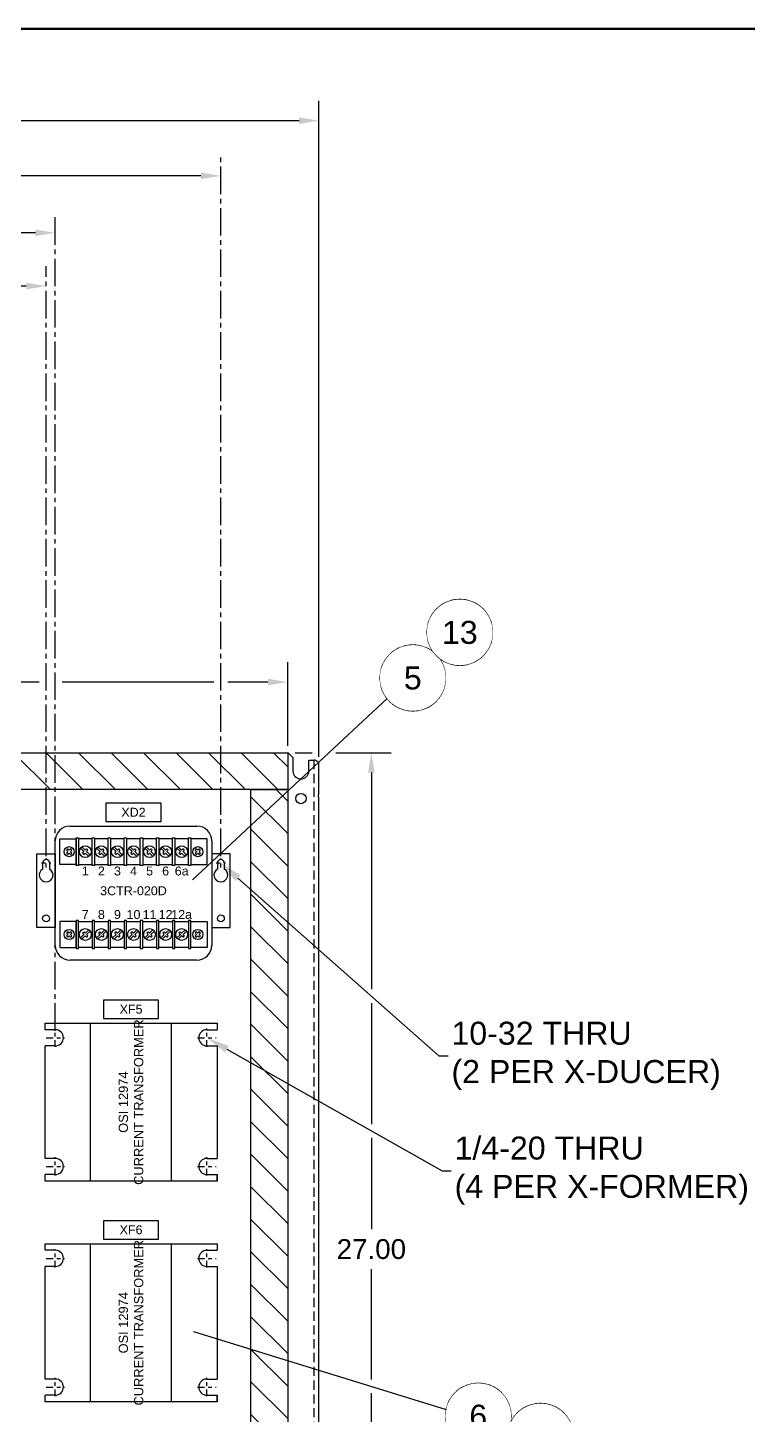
# Model space of a CAD drawing. Header units: inches. Extents: x -228 to 241, y -155 to 115.
# Drawn here: x -94.62 to -75.03, y 77.03 to 114.76 of the extents above; entities that cross this region are included whole.
import ezdxf
from ezdxf import colors
from ezdxf.entities.mleader import LeaderData, LeaderLine
from ezdxf.enums import TextEntityAlignment as Align
from ezdxf.math import Vec2, Vec3

# ---------------------------------------------------------------- set-up
doc = ezdxf.new("R2010")
doc.units = ezdxf.units.IN
doc.header["$MEASUREMENT"] = 0
doc.set_wipeout_variables(frame=1)
doc.linetypes.add('CENTER2', pattern=[1.125, 0.75, -0.125, 0.125, -0.125])
doc.linetypes.add('HIDDEN', pattern=[0.375, 0.25, -0.125])
for name, color, linetype in [('BORDER', 3, 'Continuous'), ('CENTER', 2, 'CENTER2'), ('CURRENT TRANSFORMER', 201, 'Continuous'), ('DIM', 1, 'Continuous'), ('ELECTRICAL DEVICES', 30, 'Continuous'), ('PANEL', 150, 'Continuous'), ('TXT', 4, 'Continuous'), ('WIREWAY', 253, 'Continuous')]:
    doc.layers.add(name, color=color, linetype=linetype)
doc.styles.add('ARIAL', font='arial.ttf')
doc.styles.add('Notes', font='arial.ttf', dxfattribs={"height": 0.125})
doc.styles.get("Standard").update_dxf_attribs({"font": 'arial.ttf'})
doc.dimstyles.get("Standard").update_dxf_attribs({"dimscale": 2, "dimtxt": 0.18, "dimasz": 0.18, "dimexe": 0.18, "dimexo": 0.0625, "dimgap": 0.09, "dimtad": 0, "dimtih": 1, "dimtoh": 1, "dimzin": 0, "dimdsep": 46, "dimtxsty": 'Standard', "dimcen": 0.09, "dimadec": 0, "dimazin": 0, "dimtfac": 1, "dimtofl": 0, "dimtmove": 0, "dimatfit": 3, "dimfxl": 1, "dimtolj": 1, "dimtzin": 0, "dimarcsym": 0})

# ---------------------------------------------------------------- blocks, each defined once
blk = doc.blocks.new('*D14')
at = {"layer": 'Defpoints', "color": 0, "transparency": 16777216}
for p in [(-87.54, 95.045), (-90.705, 68.045), (-85.28, 68.045)]:
    blk.add_point(p, dxfattribs=at)
at = {"layer": 'DIM', "color": 0, "lineweight": -2, "transparency": 16777216}
for p, q in [((-87.353, 95.045), (-86.892, 95.045)), ((-86.245, 95.045), (-84.74, 95.045)), ((-85.28, 94.505), (-85.28, 88.614)), ((-85.28, 88.239), (-85.28, 84.95)), ((-85.28, 84.575), (-85.28, 82.091)), ((-85.28, 78.001), (-85.28, 80.999)), ((-85.28, 74.045), (-85.28, 77.626)), ((-85.28, 70.477), (-85.28, 73.67)), ((-85.28, 69.09), (-85.28, 70.102)), ((-85.28, 68.585), (-85.28, 68.715))]:
    blk.add_line(p, q, dxfattribs=at)
at = {"layer": 'DIM', "color": 0, "transparency": 16777216}
for points in [[(-85.37, 94.505), (-85.19, 94.505), (-85.28, 95.045)], [(-85.37, 68.585), (-85.19, 68.585), (-85.28, 68.045)]]:
    blk.add_solid(points, dxfattribs=at)
at = {"layer": 'DIM', "color": 0, "transparency": 16777216, "insert": (-85.28, 81.545), "char_height": 0.54, "attachment_point": 5}
blk.add_mtext('\\A1;27.00', dxfattribs=at)
blk = doc.blocks.new('*D20')
at = {"layer": 'Defpoints', "color": 0, "transparency": 16777216}
for p in [(-94.125, 107.739), (-108.874, 94.751), (-94.125, 92.049)]:
    blk.add_point(p, dxfattribs=at)
at = {"layer": 'DIM', "color": 0, "lineweight": -2, "transparency": 16777216}
for p, q in [((-108.874, 94.938), (-108.874, 108.279)), ((-108.334, 107.739), (-102.657, 107.739)), ((-94.665, 107.739), (-100.342, 107.739))]:
    blk.add_line(p, q, dxfattribs=at)
at = {"layer": 'DIM', "color": 0, "linetype": 'CENTER2', "lineweight": -2, "transparency": 16777216}
blk.add_line((-94.125, 92.236), (-94.125, 108.279), dxfattribs=at)
at = {"layer": 'DIM', "color": 0, "transparency": 16777216}
for points in [[(-108.334, 107.829), (-108.334, 107.649), (-108.874, 107.739)], [(-94.665, 107.829), (-94.665, 107.649), (-94.125, 107.739)]]:
    blk.add_solid(points, dxfattribs=at)
at = {"layer": 'DIM', "color": 0, "transparency": 16777216, "insert": (-101.499, 107.739), "char_height": 0.54, "attachment_point": 5}
blk.add_mtext('\\A1;14.75', dxfattribs=at)
blk = doc.blocks.new('*D21')
at = {"layer": 'Defpoints', "color": 0, "transparency": 16777216}
for p in [(-89.375, 110.736), (-108.874, 94.751), (-89.375, 92.049)]:
    blk.add_point(p, dxfattribs=at)
at = {"layer": 'DIM', "color": 0, "lineweight": -2, "transparency": 16777216}
for p, q in [((-108.874, 94.938), (-108.874, 111.276)), ((-108.334, 110.736), (-100.279, 110.736)), ((-89.915, 110.736), (-97.97, 110.736))]:
    blk.add_line(p, q, dxfattribs=at)
at = {"layer": 'DIM', "color": 0, "linetype": 'CENTER2', "lineweight": -2, "transparency": 16777216}
blk.add_line((-89.375, 92.236), (-89.375, 111.276), dxfattribs=at)
at = {"layer": 'DIM', "color": 0, "transparency": 16777216}
for points in [[(-108.334, 110.826), (-108.334, 110.646), (-108.874, 110.736)], [(-89.915, 110.826), (-89.915, 110.646), (-89.375, 110.736)]]:
    blk.add_solid(points, dxfattribs=at)
at = {"layer": 'DIM', "color": 0, "transparency": 16777216, "insert": (-99.124, 110.736), "char_height": 0.54, "attachment_point": 5}
blk.add_mtext('\\A1;19.50', dxfattribs=at)
blk = doc.blocks.new('*D22')
at = {"layer": 'Defpoints', "color": 0, "transparency": 16777216}
for p in [(-86.704, 112.236), (-108.874, 94.751), (-86.704, 94.751)]:
    blk.add_point(p, dxfattribs=at)
at = {"layer": 'DIM', "color": 0, "lineweight": -2, "transparency": 16777216}
for p, q in [((-108.874, 97.945), (-108.874, 112.776)), ((-86.704, 94.938), (-86.704, 112.776)), ((-108.334, 112.236), (-98.975, 112.236)), ((-87.244, 112.236), (-96.603, 112.236)), ((-108.874, 95.479), (-108.874, 97.57))]:
    blk.add_line(p, q, dxfattribs=at)
at = {"layer": 'DIM', "color": 0, "transparency": 16777216}
for points in [[(-108.334, 112.326), (-108.334, 112.146), (-108.874, 112.236)], [(-87.244, 112.326), (-87.244, 112.146), (-86.704, 112.236)]]:
    blk.add_solid(points, dxfattribs=at)
at = {"layer": 'DIM', "color": 0, "transparency": 16777216, "insert": (-97.789, 112.236), "char_height": 0.54, "attachment_point": 5}
blk.add_mtext('\\A1;22.17', dxfattribs=at)
blk = doc.blocks.new('*D23')
at = {"layer": 'Defpoints', "color": 0, "transparency": 16777216}
for p in [(-87.554, 96.969), (-108.054, 95.045), (-87.554, 95.045)]:
    blk.add_point(p, dxfattribs=at)
at = {"layer": 'DIM', "color": 0, "lineweight": -2, "transparency": 16777216}
for p, q in [((-108.054, 95.233), (-108.054, 97.509)), ((-87.554, 95.233), (-87.554, 97.509)), ((-107.514, 96.969), (-106.314, 96.969)), ((-105.687, 96.969), (-101.942, 96.969)), ((-101.567, 96.969), (-101.564, 96.969)), ((-101.189, 96.969), (-100.174, 96.969)), ((-94.312, 96.969), (-97.594, 96.969)), ((-89.562, 96.969), (-93.687, 96.969)), ((-88.094, 96.969), (-89.187, 96.969))]:
    blk.add_line(p, q, dxfattribs=at)
at = {"layer": 'DIM', "color": 0, "transparency": 16777216}
for points in [[(-107.514, 97.059), (-107.514, 96.879), (-108.054, 96.969)], [(-88.094, 97.059), (-88.094, 96.879), (-87.554, 96.969)]]:
    blk.add_solid(points, dxfattribs=at)
at = {"layer": 'DIM', "color": 0, "transparency": 16777216, "insert": (-98.989, 96.969), "char_height": 0.54, "attachment_point": 5}
blk.add_mtext('\\A1;20.50', dxfattribs=at)
blk = doc.blocks.new('B-BORDER')
at = {"layer": 'BORDER', "const_width": 0.01}
blk.add_lwpolyline([(34, 0), (34, 10), (18, 10), (18, 0), (34, 0)], dxfattribs=at)
at = {"layer": 'TXT'}
for tag, height, p in [('DRAWN_BY', 0.075, (29.2713, 0.5576)), ('SHEET', 0.075, (30.4722, 0.5576)), ('DWG_TITLE', 0.075, (32.384, 0.4864)), ('CHECKED_BY', 0.075, (29.2713, 0.4098)), ('DATE', 0.075, (30.4722, 0.4098)), ('REV', 0.125, (33.7822, 0.1077))]:
    blk.add_attdef(tag, text='', height=height, dxfattribs=at).set_placement(p, align=Align.MIDDLE_CENTER)
blk.add_attdef('FILENAME', (28.5264, 0.0864), '', height=0.075, dxfattribs=at)
blk = doc.blocks.new('12974')
for p, q in [((0.18, 2.06), (0.18, 2.34)), ((0.62, 2.06), (0.62, 2.34)), ((3.68, 2.06), (3.68, 2.34)), ((4.12, 2.06), (4.12, 2.34)), ((0, 1.1), (4.3, 1.1)), ((0, -1.1), (4.3, -1.1)), ((0.18, -2.06), (0.18, -2.34)), ((0.62, -2.06), (0.62, -2.34)), ((3.68, -2.06), (3.68, -2.34)), ((4.12, -2.06), (4.12, -2.34))]:
    blk.add_line(p, q)
for points in [[(0, 2.34), (0.18, 2.34)], [(0.18, -2.34), (0, -2.34), (0, 2.34)], [(0.62, 2.34), (3.68, 2.34)], [(4.12, 2.34), (4.3, 2.34), (4.3, -2.34), (4.12, -2.34)], [(0, -2.34), (0.18, -2.34)], [(3.68, -2.34), (0.62, -2.34)]]:
    blk.add_lwpolyline(points)
for centre, start, end in [((0.4, 2.06), 180, 0), ((3.9, 2.06), 180, 0), ((0.4, -2.06), 0, 180), ((3.9, -2.06), 0, 180)]:
    blk.add_arc(centre, 0.22, start, end)
at = {"insert": (2.15, 0), "char_height": 0.25, "attachment_point": 5, "style": 'ARIAL'}
blk.add_mtext_dynamic_manual_height_columns('OSI 12974\\PCURRENT TRANSFORMER', width=4.3, gutter_width=0.625, heights=[0], dxfattribs=at)
blk = doc.blocks.new('*D33')
at = {"layer": 'Defpoints', "color": 0, "transparency": 16777216}
for p in [(-93.874, 109.187), (-108.874, 94.751), (-93.874, 87.295)]:
    blk.add_point(p, dxfattribs=at)
at = {"layer": 'DIM', "color": 0, "lineweight": -2, "transparency": 16777216}
for p, q in [((-108.874, 94.938), (-108.874, 109.727)), ((-108.334, 109.187), (-102.529, 109.187)), ((-94.414, 109.187), (-100.219, 109.187))]:
    blk.add_line(p, q, dxfattribs=at)
at = {"layer": 'DIM', "color": 0, "linetype": 'CENTER2', "lineweight": -2, "transparency": 16777216}
blk.add_line((-93.874, 87.483), (-93.874, 109.727), dxfattribs=at)
at = {"layer": 'DIM', "color": 0, "transparency": 16777216}
for points in [[(-108.334, 109.277), (-108.334, 109.097), (-108.874, 109.187)], [(-94.414, 109.277), (-94.414, 109.097), (-93.874, 109.187)]]:
    blk.add_solid(points, dxfattribs=at)
at = {"layer": 'DIM', "color": 0, "transparency": 16777216, "insert": (-101.374, 109.187), "char_height": 0.54, "attachment_point": 5}
blk.add_mtext('\\A1;15.00', dxfattribs=at)
blk = doc.blocks.new('3CTR-020D')
for p, q in [((0.971, 0.766), (1.064, 0.673)), ((1.408, 0.766), (1.501, 0.673)), ((1.845, 0.766), (1.938, 0.673)), ((2.282, 0.766), (2.375, 0.673)), ((2.718, 0.766), (2.812, 0.673)), ((3.155, 0.766), (3.249, 0.673)), ((3.592, 0.766), (3.685, 0.673)), ((0.563, 0.685), (0.577, 0.7)), ((0.563, 0.663), (0.59, 0.636)), ((0.563, 0.608), (0.591, 0.635)), ((0.578, 0.571), (0.563, 0.586)), ((0.599, 0.7), (0.627, 0.672)), ((0.6, 0.571), (0.627, 0.598)), ((0.655, 0.7), (0.628, 0.673)), ((0.655, 0.571), (0.628, 0.599)), ((0.692, 0.663), (0.664, 0.636)), ((0.692, 0.608), (0.664, 0.635)), ((0.677, 0.7), (0.692, 0.685)), ((0.692, 0.586), (0.677, 0.571)), ((0.934, 0.73), (1.028, 0.636)), ((0.999, 0.586), (1.014, 0.571)), ((1, 0.608), (1.028, 0.636)), ((1.036, 0.571), (1.064, 0.599)), ((1.092, 0.7), (1.064, 0.673)), ((1.064, 0.599), (1.158, 0.505)), ((1.128, 0.663), (1.101, 0.636)), ((1.101, 0.636), (1.195, 0.542)), ((1.114, 0.7), (1.128, 0.685)), ((1.371, 0.73), (1.465, 0.636)), ((1.436, 0.608), (1.465, 0.636)), ((1.436, 0.586), (1.451, 0.571)), ((1.473, 0.571), (1.501, 0.599)), ((1.529, 0.7), (1.501, 0.673)), ((1.501, 0.599), (1.595, 0.505)), ((1.565, 0.663), (1.538, 0.636)), ((1.538, 0.636), (1.631, 0.542)), ((1.551, 0.7), (1.565, 0.685)), ((1.808, 0.73), (1.901, 0.636)), ((1.873, 0.608), (1.901, 0.636)), ((1.873, 0.586), (1.888, 0.571)), ((1.91, 0.571), (1.938, 0.599)), ((1.966, 0.7), (1.938, 0.673)), ((1.938, 0.599), (2.032, 0.505)), ((2.002, 0.663), (1.975, 0.636)), ((1.975, 0.636), (2.068, 0.542)), ((1.988, 0.7), (2.002, 0.685)), ((2.245, 0.73), (2.338, 0.636)), ((2.31, 0.608), (2.338, 0.636)), ((2.31, 0.586), (2.324, 0.571)), ((2.346, 0.571), (2.375, 0.599)), ((2.402, 0.7), (2.375, 0.673)), ((2.375, 0.599), (2.469, 0.505)), ((2.439, 0.663), (2.411, 0.636)), ((2.411, 0.636), (2.505, 0.542)), ((2.424, 0.7), (2.439, 0.685)), ((2.682, 0.73), (2.775, 0.636)), ((2.747, 0.608), (2.775, 0.636)), ((2.747, 0.586), (2.761, 0.571)), ((2.783, 0.571), (2.812, 0.599)), ((2.839, 0.7), (2.812, 0.673)), ((2.812, 0.599), (2.905, 0.505)), ((2.876, 0.663), (2.848, 0.636)), ((2.848, 0.636), (2.942, 0.542)), ((2.861, 0.7), (2.876, 0.685)), ((3.119, 0.73), (3.212, 0.636)), ((3.184, 0.608), (3.212, 0.636)), ((3.184, 0.586), (3.198, 0.571)), ((3.22, 0.571), (3.248, 0.599)), ((3.248, 0.599), (3.342, 0.505)), ((3.276, 0.7), (3.249, 0.673)), ((3.313, 0.663), (3.285, 0.636)), ((3.285, 0.636), (3.379, 0.542)), ((3.298, 0.7), (3.313, 0.685)), ((3.555, 0.73), (3.649, 0.636)), ((3.62, 0.608), (3.649, 0.636)), ((3.62, 0.586), (3.635, 0.571)), ((3.657, 0.571), (3.685, 0.599)), ((3.713, 0.7), (3.685, 0.673)), ((3.685, 0.599), (3.779, 0.505)), ((3.749, 0.663), (3.722, 0.636)), ((3.722, 0.636), (3.816, 0.542)), ((3.735, 0.7), (3.749, 0.685)), ((4.073, 0.7), (4.058, 0.685)), ((4.058, 0.663), (4.086, 0.636)), ((4.058, 0.608), (4.086, 0.635)), ((4.058, 0.586), (4.073, 0.571)), ((4.095, 0.7), (4.122, 0.673)), ((4.095, 0.571), (4.122, 0.599)), ((4.151, 0.7), (4.123, 0.672)), ((4.15, 0.571), (4.123, 0.598)), ((4.187, 0.608), (4.159, 0.635)), ((4.187, 0.663), (4.16, 0.636)), ((4.172, 0.571), (4.187, 0.586)), ((4.187, 0.685), (4.173, 0.7)), ((-0.095, 0.328), (-0.095, 0.162)), ((0.092, 0.328), (0.093, 0.163)), ((4.658, 0.328), (4.657, 0.163)), ((4.845, 0.328), (4.845, 0.162)), ((1.064, -1.581), (1.158, -1.487)), ((1.501, -1.581), (1.595, -1.487)), ((1.938, -1.581), (2.032, -1.487)), ((2.375, -1.581), (2.469, -1.487)), ((2.812, -1.581), (2.905, -1.487)), ((3.248, -1.581), (3.342, -1.487)), ((3.685, -1.581), (3.779, -1.487)), ((0.578, -1.552), (0.563, -1.567)), ((0.563, -1.589), (0.591, -1.616)), ((0.563, -1.645), (0.59, -1.617)), ((0.563, -1.667), (0.577, -1.681)), ((0.599, -1.681), (0.627, -1.654)), ((0.6, -1.552), (0.627, -1.58)), ((0.655, -1.553), (0.628, -1.58)), ((0.655, -1.681), (0.628, -1.654)), ((0.692, -1.589), (0.664, -1.617)), ((0.692, -1.645), (0.664, -1.617)), ((0.692, -1.567), (0.677, -1.553)), ((0.677, -1.681), (0.692, -1.667)), ((0.934, -1.711), (1.028, -1.617)), ((0.971, -1.748), (1.064, -1.654)), ((0.999, -1.567), (1.014, -1.553)), ((1, -1.589), (1.028, -1.617)), ((1.036, -1.553), (1.064, -1.581)), ((1.092, -1.681), (1.064, -1.654)), ((1.101, -1.617), (1.195, -1.523)), ((1.128, -1.645), (1.101, -1.617)), ((1.114, -1.681), (1.128, -1.667)), ((1.371, -1.711), (1.465, -1.617)), ((1.408, -1.748), (1.501, -1.654)), ((1.436, -1.567), (1.451, -1.553)), ((1.436, -1.589), (1.465, -1.617)), ((1.473, -1.553), (1.501, -1.581)), ((1.529, -1.681), (1.501, -1.654)), ((1.538, -1.617), (1.631, -1.523)), ((1.565, -1.645), (1.538, -1.617)), ((1.551, -1.681), (1.565, -1.667)), ((1.808, -1.711), (1.901, -1.617)), ((1.845, -1.748), (1.938, -1.654)), ((1.873, -1.567), (1.888, -1.553)), ((1.873, -1.589), (1.901, -1.617)), ((1.91, -1.553), (1.938, -1.581)), ((1.966, -1.681), (1.938, -1.654)), ((1.975, -1.617), (2.068, -1.523)), ((2.002, -1.645), (1.975, -1.617)), ((1.988, -1.681), (2.002, -1.667)), ((2.245, -1.711), (2.338, -1.617)), ((2.282, -1.748), (2.375, -1.654)), ((2.31, -1.567), (2.324, -1.553)), ((2.31, -1.589), (2.338, -1.617)), ((2.346, -1.553), (2.375, -1.581)), ((2.402, -1.681), (2.375, -1.654)), ((2.411, -1.617), (2.505, -1.523)), ((2.439, -1.645), (2.411, -1.617)), ((2.424, -1.681), (2.439, -1.667)), ((2.682, -1.711), (2.775, -1.617)), ((2.718, -1.748), (2.812, -1.654)), ((2.747, -1.567), (2.761, -1.553)), ((2.747, -1.589), (2.775, -1.617)), ((2.783, -1.553), (2.812, -1.581)), ((2.839, -1.681), (2.812, -1.654)), ((2.848, -1.617), (2.942, -1.523)), ((2.876, -1.645), (2.848, -1.617)), ((2.861, -1.681), (2.876, -1.667)), ((3.119, -1.711), (3.212, -1.617)), ((3.155, -1.748), (3.249, -1.654)), ((3.184, -1.567), (3.198, -1.553)), ((3.184, -1.589), (3.212, -1.617)), ((3.22, -1.553), (3.248, -1.581)), ((3.276, -1.681), (3.249, -1.654)), ((3.285, -1.617), (3.379, -1.523)), ((3.313, -1.645), (3.285, -1.617)), ((3.298, -1.681), (3.313, -1.667)), ((3.555, -1.711), (3.649, -1.617)), ((3.592, -1.748), (3.685, -1.654)), ((3.62, -1.567), (3.635, -1.553)), ((3.62, -1.589), (3.649, -1.617)), ((3.657, -1.553), (3.685, -1.581)), ((3.713, -1.681), (3.685, -1.654)), ((3.722, -1.617), (3.816, -1.523)), ((3.749, -1.645), (3.722, -1.617)), ((3.735, -1.681), (3.749, -1.667)), ((4.058, -1.567), (4.073, -1.553)), ((4.058, -1.589), (4.086, -1.617)), ((4.058, -1.645), (4.086, -1.617)), ((4.073, -1.681), (4.058, -1.667)), ((4.095, -1.553), (4.122, -1.58)), ((4.095, -1.681), (4.122, -1.654)), ((4.15, -1.552), (4.123, -1.58)), ((4.151, -1.681), (4.123, -1.654)), ((4.187, -1.589), (4.159, -1.616)), ((4.187, -1.645), (4.16, -1.617)), ((4.172, -1.552), (4.187, -1.567)), ((4.187, -1.667), (4.173, -1.681))]:
    blk.add_line(p, q)
for points in [[(0.649, 1.332), (4.101, 1.332)], [(0.249, -1.913), (0.249, 0.931)], [(4.501, 0.931), (4.501, -1.913)], [(4.101, -2.313), (0.649, -2.313)]]:
    blk.add_lwpolyline(points)
for points in [[(0.374, 0.987), (0.813, 0.987), (0.813, 0.285), (0.374, 0.285)], [(0.813, 1.016), (0.879, 1.016), (0.879, 0.256), (0.813, 0.256)], [(0.879, 0.285), (1.25, 0.285), (1.25, 0.987), (0.879, 0.987)], [(1.25, 1.016), (1.316, 1.016), (1.316, 0.256), (1.25, 0.256)], [(1.316, 0.285), (1.687, 0.285), (1.687, 0.987), (1.316, 0.987)], [(1.687, 1.016), (1.752, 1.016), (1.752, 0.256), (1.687, 0.256)], [(1.752, 0.285), (2.124, 0.285), (2.124, 0.987), (1.752, 0.987)], [(2.124, 1.016), (2.189, 1.016), (2.189, 0.256), (2.124, 0.256)], [(2.189, 0.285), (2.561, 0.285), (2.561, 0.987), (2.189, 0.987)], [(2.561, 1.016), (2.626, 1.016), (2.626, 0.256), (2.561, 0.256)], [(2.626, 0.285), (2.998, 0.285), (2.998, 0.987), (2.626, 0.987)], [(2.998, 1.016), (3.063, 1.016), (3.063, 0.256), (2.998, 0.256)], [(3.063, 0.285), (3.434, 0.285), (3.434, 0.987), (3.063, 0.987)], [(3.434, 1.016), (3.5, 1.016), (3.5, 0.256), (3.434, 0.256)], [(3.5, 0.285), (3.871, 0.285), (3.871, 0.987), (3.5, 0.987)], [(3.871, 1.016), (3.937, 1.016), (3.937, 0.256), (3.871, 0.256)], [(4.376, 0.987), (3.937, 0.987), (3.937, 0.285), (4.376, 0.285)], [(-0.251, 0.579), (0.249, 0.579), (0.249, -1.43), (-0.251, -1.43)], [(5.001, 0.579), (4.501, 0.579), (4.501, -1.43), (5.001, -1.43)], [(0.374, -1.968), (0.813, -1.968), (0.813, -1.266), (0.374, -1.266)], [(0.813, -1.997), (0.879, -1.997), (0.879, -1.237), (0.813, -1.237)], [(0.879, -1.266), (1.25, -1.266), (1.25, -1.968), (0.879, -1.968)], [(1.25, -1.997), (1.316, -1.997), (1.316, -1.237), (1.25, -1.237)], [(1.316, -1.266), (1.687, -1.266), (1.687, -1.968), (1.316, -1.968)], [(1.687, -1.997), (1.752, -1.997), (1.752, -1.237), (1.687, -1.237)], [(1.752, -1.266), (2.124, -1.266), (2.124, -1.968), (1.752, -1.968)], [(2.124, -1.997), (2.189, -1.997), (2.189, -1.237), (2.124, -1.237)], [(2.189, -1.266), (2.561, -1.266), (2.561, -1.968), (2.189, -1.968)], [(2.561, -1.997), (2.626, -1.997), (2.626, -1.237), (2.561, -1.237)], [(2.626, -1.266), (2.998, -1.266), (2.998, -1.968), (2.626, -1.968)], [(2.998, -1.997), (3.063, -1.997), (3.063, -1.237), (2.998, -1.237)], [(3.063, -1.266), (3.434, -1.266), (3.434, -1.968), (3.063, -1.968)], [(3.434, -1.997), (3.5, -1.997), (3.5, -1.237), (3.434, -1.237)], [(3.5, -1.266), (3.871, -1.266), (3.871, -1.968), (3.5, -1.968)], [(3.871, -1.997), (3.937, -1.997), (3.937, -1.237), (3.871, -1.237)], [(4.376, -1.968), (3.937, -1.968), (3.937, -1.266), (4.376, -1.266)]]:
    blk.add_lwpolyline(points, close=True)
for centre, radius in [((0.627, 0.635), 0.137), ((1.064, 0.635), 0.161), ((1.501, 0.635), 0.161), ((1.938, 0.635), 0.161), ((2.375, 0.635), 0.161), ((2.811, 0.635), 0.161), ((3.248, 0.635), 0.161), ((3.685, 0.635), 0.161), ((4.123, 0.635), 0.137), ((-0.001, -1.179), 0.0941), ((4.751, -1.179), 0.0941), ((0.627, -1.617), 0.137), ((1.064, -1.617), 0.161), ((1.501, -1.617), 0.161), ((1.938, -1.617), 0.161), ((2.375, -1.617), 0.161), ((2.811, -1.617), 0.161), ((3.248, -1.617), 0.161), ((3.685, -1.617), 0.161), ((4.123, -1.617), 0.137)]:
    blk.add_circle(centre, radius)
for centre, radius, start, end in [((0.65, 0.931), 0.401, 90.1363, 179.9973), ((4.1, 0.931), 0.401, 0.0027, 89.8637), ((-0.001, 0.328), 0.0934, 360, 180.0381), ((0.574, 0.674), 0.0155, 134.8595, 225.1763), ((0.574, 0.597), 0.0157, 135.2954, 224.7742), ((0.588, 0.689), 0.0157, 45.2954, 134.7742), ((0.589, 0.582), 0.0155, 224.8595, 315.1763), ((0.666, 0.689), 0.0155, 44.8595, 135.1763), ((0.666, 0.582), 0.0157, 225.2954, 314.7742), ((0.68, 0.674), 0.0157, 315.2954, 44.7742), ((0.681, 0.597), 0.0155, 314.8595, 45.1763), ((1.01, 0.597), 0.0155, 134.5651, 224.8819), ((1.025, 0.583), 0.0157, 224.9672, 314.446), ((1.103, 0.689), 0.0155, 44.8595, 135.1763), ((1.117, 0.674), 0.0157, 315.2954, 44.7742), ((1.447, 0.597), 0.0155, 134.5651, 224.8819), ((1.462, 0.583), 0.0157, 224.9672, 314.446), ((1.54, 0.689), 0.0155, 44.8595, 135.1763), ((1.554, 0.674), 0.0157, 315.2954, 44.7742), ((1.884, 0.597), 0.0155, 134.5651, 224.8819), ((1.899, 0.583), 0.0157, 224.9672, 314.446), ((1.977, 0.689), 0.0155, 44.8595, 135.1763), ((1.991, 0.674), 0.0157, 315.2954, 44.7742), ((2.321, 0.597), 0.0155, 134.5651, 224.8819), ((2.335, 0.583), 0.0157, 224.9672, 314.446), ((2.413, 0.689), 0.0155, 44.8595, 135.1763), ((2.428, 0.674), 0.0157, 315.2954, 44.7742), ((2.758, 0.597), 0.0155, 134.5651, 224.8819), ((2.772, 0.583), 0.0157, 224.9672, 314.446), ((2.85, 0.689), 0.0155, 44.8595, 135.1763), ((2.865, 0.674), 0.0157, 315.2954, 44.7742), ((3.195, 0.597), 0.0155, 134.5651, 224.8819), ((3.209, 0.583), 0.0157, 224.9672, 314.446), ((3.287, 0.689), 0.0155, 44.8595, 135.1763), ((3.301, 0.674), 0.0157, 315.2954, 44.7742), ((3.631, 0.597), 0.0155, 134.5651, 224.8819), ((3.646, 0.583), 0.0157, 224.9672, 314.446), ((3.724, 0.689), 0.0155, 44.8595, 135.1763), ((3.738, 0.674), 0.0157, 315.2954, 44.7742), ((4.069, 0.597), 0.0157, 135.2954, 224.7742), ((4.07, 0.674), 0.0155, 134.8595, 225.1763), ((4.084, 0.689), 0.0155, 44.8237, 135.1405), ((4.084, 0.582), 0.0157, 225.2258, 314.7046), ((4.161, 0.582), 0.0155, 224.8237, 315.1405), ((4.162, 0.689), 0.0157, 45.2258, 134.7046), ((4.176, 0.674), 0.0155, 314.8237, 45.1405), ((4.176, 0.597), 0.0157, 315.2258, 44.7046), ((4.751, 0.328), 0.0934, 359.9619, 180), ((0, 0), 0.187, 120.3839, 60.4214), ((4.75, 0), 0.187, 119.5786, 59.6161), ((0.574, -1.656), 0.0155, 134.8237, 225.1405), ((0.574, -1.578), 0.0157, 135.2258, 224.7046), ((0.588, -1.67), 0.0157, 225.2258, 314.7046), ((0.589, -1.563), 0.0155, 44.8237, 135.1405), ((0.666, -1.564), 0.0157, 45.2258, 134.7046), ((0.666, -1.67), 0.0155, 224.8237, 315.1405), ((0.681, -1.578), 0.0155, 314.8237, 45.1405), ((0.68, -1.656), 0.0157, 315.2258, 44.7046), ((1.01, -1.578), 0.0155, 135.1181, 225.4349), ((1.025, -1.564), 0.0157, 45.554, 135.0328), ((1.103, -1.67), 0.0155, 224.8237, 315.1405), ((1.117, -1.656), 0.0157, 315.2258, 44.7046), ((1.447, -1.578), 0.0155, 135.1181, 225.4349), ((1.462, -1.564), 0.0157, 45.554, 135.0328), ((1.54, -1.67), 0.0155, 224.8237, 315.1405), ((1.554, -1.656), 0.0157, 315.2258, 44.7046), ((1.884, -1.578), 0.0155, 135.1181, 225.4349), ((1.899, -1.564), 0.0157, 45.554, 135.0328), ((1.977, -1.67), 0.0155, 224.8237, 315.1405), ((1.991, -1.656), 0.0157, 315.2258, 44.7046), ((2.321, -1.578), 0.0155, 135.1181, 225.4349), ((2.335, -1.564), 0.0157, 45.554, 135.0328), ((2.413, -1.67), 0.0155, 224.8237, 315.1405), ((2.428, -1.656), 0.0157, 315.2258, 44.7046), ((2.758, -1.578), 0.0155, 135.1181, 225.4349), ((2.772, -1.564), 0.0157, 45.554, 135.0328), ((2.85, -1.67), 0.0155, 224.8237, 315.1405), ((2.865, -1.656), 0.0157, 315.2258, 44.7046), ((3.195, -1.578), 0.0155, 135.1181, 225.4349), ((3.209, -1.564), 0.0157, 45.554, 135.0328), ((3.287, -1.67), 0.0155, 224.8237, 315.1405), ((3.301, -1.656), 0.0157, 315.2258, 44.7046), ((3.631, -1.578), 0.0155, 135.1181, 225.4349), ((3.646, -1.564), 0.0157, 45.554, 135.0328), ((3.724, -1.67), 0.0155, 224.8237, 315.1405), ((3.738, -1.656), 0.0157, 315.2258, 44.7046), ((4.069, -1.578), 0.0157, 135.2258, 224.7046), ((4.07, -1.656), 0.0155, 134.8237, 225.1405), ((4.084, -1.564), 0.0157, 45.2954, 134.7742), ((4.084, -1.67), 0.0155, 224.8595, 315.1763), ((4.161, -1.563), 0.0155, 44.8595, 135.1763), ((4.162, -1.67), 0.0157, 225.2954, 314.7742), ((4.176, -1.578), 0.0157, 315.2954, 44.7742), ((4.176, -1.656), 0.0155, 314.8595, 45.1763), ((0.65, -1.913), 0.401, 180.0027, 269.8637), ((4.1, -1.913), 0.401, 270.1363, 359.9973)]:
    blk.add_arc(centre, radius, start, end)
at = {"style": 'Notes'}
for s, height, p in [('1', 0.243, (1.065, 0.11)), ('2', 0.243, (1.501, 0.11)), ('3', 0.243, (1.938, 0.11)), ('4', 0.243, (2.375, 0.11)), ('5', 0.243, (2.812, 0.11)), ('6', 0.243, (3.249, 0.11)), ('6a', 0.2431, (3.685, 0.11)), ('3CTR-020D', 0.2431, (2.375, -0.427)), ('7', 0.243, (1.065, -1.073)), ('8', 0.243, (1.501, -1.073)), ('9', 0.243, (1.938, -1.073)), ('10', 0.2431, (2.375, -1.073)), ('11', 0.2431, (2.812, -1.073)), ('12', 0.2431, (3.249, -1.073)), ('12a', 0.2431, (3.685, -1.073))]:
    blk.add_text(s, height=height, dxfattribs=at).set_placement(p, align=Align.MIDDLE_CENTER)
blk = doc.blocks.new('ITEM BALLOON')
blk.add_lwpolyline([(-0.0056, 0.1785), (-0.0168, 0.1778), (-0.0279, 0.1764), (-0.039, 0.1743), (-0.0498, 0.1715), (-0.0605, 0.1681), (-0.0709, 0.1639), (-0.0811, 0.1592), (-0.0909, 0.1537), (-0.1004, 0.1477), (-0.1095, 0.1411), (-0.1181, 0.134), (-0.1263, 0.1263), (-0.134, 0.1181), (-0.1411, 0.1095), (-0.1477, 0.1004), (-0.1537, 0.0909), (-0.1592, 0.0811), (-0.1639, 0.0709), (-0.1681, 0.0605), (-0.1715, 0.0498), (-0.1743, 0.039), (-0.1764, 0.0279), (-0.1778, 0.0168), (-0.1785, 0.0056), (-0.1785, -0.0056), (-0.1778, -0.0168), (-0.1764, -0.0279), (-0.1743, -0.039), (-0.1715, -0.0498), (-0.1681, -0.0605), (-0.1639, -0.0709), (-0.1592, -0.0811), (-0.1537, -0.0909), (-0.1477, -0.1004), (-0.1411, -0.1095), (-0.134, -0.1181), (-0.1263, -0.1263), (-0.1181, -0.134), (-0.1095, -0.1411), (-0.1004, -0.1477), (-0.0909, -0.1537), (-0.0811, -0.1592), (-0.0709, -0.1639), (-0.0605, -0.1681), (-0.0498, -0.1715), (-0.039, -0.1743), (-0.0279, -0.1764), (-0.0168, -0.1778), (-0.0056, -0.1785), (0.0056, -0.1785), (0.0168, -0.1778), (0.0279, -0.1764), (0.039, -0.1743), (0.0498, -0.1715), (0.0605, -0.1681), (0.0709, -0.1639), (0.0811, -0.1592), (0.0909, -0.1537), (0.1004, -0.1477), (0.1095, -0.1411), (0.1181, -0.134), (0.1263, -0.1263), (0.134, -0.1181), (0.1411, -0.1095), (0.1477, -0.1004), (0.1537, -0.0909), (0.1592, -0.0811), (0.1639, -0.0709), (0.1681, -0.0605), (0.1715, -0.0498), (0.1743, -0.039), (0.1764, -0.0279), (0.1778, -0.0168), (0.1785, -0.0056), (0.1785, 0.0056), (0.1778, 0.0168), (0.1764, 0.0279), (0.1743, 0.039), (0.1715, 0.0498), (0.1681, 0.0605), (0.1639, 0.0709), (0.1592, 0.0811), (0.1537, 0.0909), (0.1477, 0.1004), (0.1411, 0.1095), (0.134, 0.1181), (0.1263, 0.1263), (0.1181, 0.134), (0.1095, 0.1411), (0.1004, 0.1477), (0.0909, 0.1537), (0.0811, 0.1592), (0.0709, 0.1639), (0.0605, 0.1681), (0.0498, 0.1715), (0.039, 0.1743), (0.0279, 0.1764), (0.0168, 0.1778), (0.0056, 0.1785)], close=True)
blk.add_wipeout([(-0.0056, 0.1785), (-0.0168, 0.1778), (-0.0279, 0.1764), (-0.039, 0.1743), (-0.0498, 0.1715), (-0.0605, 0.1681), (-0.0709, 0.1639), (-0.0811, 0.1592), (-0.0909, 0.1537), (-0.1004, 0.1477), (-0.1095, 0.1411), (-0.1181, 0.134), (-0.1263, 0.1263), (-0.134, 0.1181), (-0.1411, 0.1095), (-0.1477, 0.1004), (-0.1537, 0.0909), (-0.1592, 0.0811), (-0.1639, 0.0709), (-0.1681, 0.0605), (-0.1715, 0.0498), (-0.1743, 0.039), (-0.1764, 0.0279), (-0.1778, 0.0168), (-0.1785, 0.0056), (-0.1785, -0.0056), (-0.1778, -0.0168), (-0.1764, -0.0279), (-0.1743, -0.039), (-0.1715, -0.0498), (-0.1681, -0.0605), (-0.1639, -0.0709), (-0.1592, -0.0811), (-0.1537, -0.0909), (-0.1477, -0.1004), (-0.1411, -0.1095), (-0.134, -0.1181), (-0.1263, -0.1263), (-0.1181, -0.134), (-0.1095, -0.1411), (-0.1004, -0.1477), (-0.0909, -0.1537), (-0.0811, -0.1592), (-0.0709, -0.1639), (-0.0605, -0.1681), (-0.0498, -0.1715), (-0.039, -0.1743), (-0.0279, -0.1764), (-0.0168, -0.1778), (-0.0056, -0.1785), (0.0056, -0.1785), (0.0168, -0.1778), (0.0279, -0.1764), (0.039, -0.1743), (0.0498, -0.1715), (0.0605, -0.1681), (0.0709, -0.1639), (0.0811, -0.1592), (0.0909, -0.1537), (0.1004, -0.1477), (0.1095, -0.1411), (0.1181, -0.134), (0.1263, -0.1263), (0.134, -0.1181), (0.1411, -0.1095), (0.1477, -0.1004), (0.1537, -0.0909), (0.1592, -0.0811), (0.1639, -0.0709), (0.1681, -0.0605), (0.1715, -0.0498), (0.1743, -0.039), (0.1764, -0.0279), (0.1778, -0.0168), (0.1785, -0.0056), (0.1785, 0.0056), (0.1778, 0.0168), (0.1764, 0.0279), (0.1743, 0.039), (0.1715, 0.0498), (0.1681, 0.0605), (0.1639, 0.0709), (0.1592, 0.0811), (0.1537, 0.0909), (0.1477, 0.1004), (0.1411, 0.1095), (0.134, 0.1181), (0.1263, 0.1263), (0.1181, 0.134), (0.1095, 0.1411), (0.1004, 0.1477), (0.0909, 0.1537), (0.0811, 0.1592), (0.0709, 0.1639), (0.0605, 0.1681), (0.0498, 0.1715), (0.039, 0.1743), (0.0279, 0.1764), (0.0168, 0.1778), (0.0056, 0.1785)])
at = {"style": 'Notes'}
blk.add_attdef('X', text='', height=0.125, dxfattribs=at).set_placement((0, 0), align=Align.MIDDLE_CENTER)

msp = doc.modelspace()

# ---------------------------------------------------------------- hatches: boundary and pattern name
at = {"layer": 'WIREWAY'}
h = msp.add_hatch(dxfattribs=at)
h.set_pattern_fill('ANSI31', color=256, scale=5, style=0)
h.set_pattern_definition([(315, (-18.46327, 69.7638), (-0.4419417, -0.4419417), [])])
h.paths.add_polyline_path([(-108.054004, 95.045141), (-87.554004, 95.045141), (-87.554004, 94.045141), (-108.054004, 94.045141)])
h = msp.add_hatch(dxfattribs=at)
h.set_pattern_fill('ANSI31', color=256, scale=5, angle=-90, style=0)
h.set_pattern_definition([(315, (-63.28015, -12.74404), (0.4419417, 0.4419417), [])])
h.paths.add_polyline_path([(-88.554004, 94.045141), (-88.554004, 63.295141), (-87.554004, 62.295141), (-87.554004, 94.045141)])

# ---------------------------------------------------------------- linework, layer by layer
at = {"layer": 'CENTER', "ltscale": 0.15}
for p, q in [((-94.124681, 91.923749), (-94.124681, 92.173749)), ((-89.374681, 91.923749), (-89.374681, 92.173749)), ((-94.249681, 92.048749), (-93.999681, 92.048749)), ((-89.499681, 92.048749), (-89.249681, 92.048749))]:
    msp.add_line(p, q, dxfattribs=at)
at = {"layer": 'CENTER', "ltscale": 0.25}
for p, q in [((-93.874049, 87.045141), (-93.874049, 87.545141)), ((-89.754049, 87.045141), (-89.754049, 87.545141)), ((-94.124049, 87.295141), (-93.624049, 87.295141)), ((-90.004049, 87.295141), (-89.504049, 87.295141)), ((-94.124049, 83.795141), (-93.624049, 83.795141)), ((-93.874049, 83.545141), (-93.874049, 84.045141)), ((-90.004049, 83.795141), (-89.504049, 83.795141)), ((-89.754049, 83.545141), (-89.754049, 84.045141)), ((-93.874049, 81.045141), (-93.874049, 81.545141)), ((-89.754049, 81.045141), (-89.754049, 81.545141)), ((-94.124049, 81.295141), (-93.624049, 81.295141)), ((-90.004049, 81.295141), (-89.504049, 81.295141)), ((-94.124049, 77.795141), (-93.624049, 77.795141)), ((-93.874049, 77.545141), (-93.874049, 78.045141)), ((-90.004049, 77.795141), (-89.504049, 77.795141)), ((-89.754049, 77.545141), (-89.754049, 78.045141))]:
    msp.add_line(p, q, dxfattribs=at)
at = {"layer": 'PANEL'}
for p, q in [((-108.03792, 95.045141), (-87.540177, 95.045141)), ((-87.540177, 95.045141), (-87.414971, 94.919935)), ((-87.414971, 94.919935), (-87.414971, 94.55333)), ((-86.976748, 94.55333), (-86.976748, 94.847816)), ((-86.976748, 94.847816), (-86.847285, 94.847816)), ((-86.812422, 94.847816), (-86.847285, 94.847816)), ((-86.704049, 93.926675), (-86.704049, 94.750656)), ((-86.704049, 62.105546), (-86.704049, 93.814736))]:
    msp.add_line(p, q, dxfattribs=at)
at = {"layer": 'PANEL', "linetype": 'HIDDEN'}
msp.add_line((-86.847285, 94.847816), (-86.847285, 61.072466), dxfattribs=at)
at = {"layer": 'PANEL'}
msp.add_circle((-87.195859, 93.802092), 0.140732, dxfattribs=at)
msp.add_arc((-87.195859, 94.55333), 0.219111, 180, 0, dxfattribs=at)
for points, knots in [([(-86.704049, 94.750656), (-86.704049, 94.758822), (-86.706661, 94.766785), (-86.714377, 94.778956), (-86.717599, 94.783042), (-86.725107, 94.791109), (-86.729412, 94.795123), (-86.739103, 94.803201), (-86.744541, 94.807296), (-86.756185, 94.815392), (-86.762402, 94.819409), (-86.782168, 94.831493), (-86.796951, 94.83965), (-86.812422, 94.847816)], [0, 0, 0, 0, 0.25, 0.25, 0.375, 0.375, 0.5, 0.5, 0.625, 0.625, 0.75, 0.75, 1, 1, 1, 1]), ([(-86.704049, 93.814736), (-86.704049, 93.816685), (-86.704651, 93.819077), (-86.706851, 93.825012), (-86.708485, 93.828601), (-86.712283, 93.837322), (-86.714497, 93.842569), (-86.717283, 93.852051), (-86.718125, 93.855536), (-86.719312, 93.862867), (-86.719661, 93.866816), (-86.71966, 93.874596), (-86.719313, 93.87854), (-86.718122, 93.885891), (-86.717279, 93.889375), (-86.714496, 93.898843), (-86.712281, 93.904094), (-86.708494, 93.91279), (-86.706857, 93.916384), (-86.704651, 93.922333), (-86.704049, 93.924726), (-86.704049, 93.926675)], [0, 0, 0, 0, 0.125, 0.125, 0.25, 0.25, 0.375, 0.375, 0.4375, 0.4375, 0.5, 0.5, 0.5625, 0.5625, 0.625, 0.625, 0.75, 0.75, 0.875, 0.875, 1, 1, 1, 1])]:
    msp.add_open_spline(points, degree=3, knots=knots, dxfattribs=at)
at = {"layer": 'TXT'}
for points in [[(-90.998255, 93.678679), (-92.498255, 93.678679), (-92.498255, 93.178679), (-90.998255, 93.178679), (-90.998255, 93.678679)], [(-91.064049, 88.320825), (-92.564049, 88.320825), (-92.564049, 87.820825), (-91.064049, 87.820825), (-91.064049, 88.320825)], [(-91.064049, 82.320825), (-92.564049, 82.320825), (-92.564049, 81.820825), (-91.064049, 81.820825), (-91.064049, 82.320825)]]:
    msp.add_lwpolyline(points, dxfattribs=at)
at = {"layer": 'WIREWAY'}
for points in [[(-108.054004, 95.045141), (-87.554004, 95.045141), (-87.554004, 94.045141), (-108.054004, 94.045141)], [(-87.554004, 94.045141), (-87.554004, 63.295141), (-88.554004, 63.295141), (-88.554004, 94.045141)]]:
    msp.add_lwpolyline(points, close=True, dxfattribs=at)

# ---------------------------------------------------------------- block references
at = {"layer": 'CURRENT TRANSFORMER', "rotation": 90.00000000000001}
for p in [(-91.814049, 83.395141), (-91.814049, 77.395141)]:
    msp.add_blockref('12974', p, dxfattribs=at)
at = {"layer": 'DIM', "xscale": 6, "yscale": 6, "zscale": 6}
msp.add_blockref('B-BORDER', (-238.335056, 54.733701), dxfattribs=at)
at = {"layer": 'ELECTRICAL DEVICES'}
msp.add_blockref('3CTR-020D', (-94.123255, 91.720863), dxfattribs=at)

# ---------------------------------------------------------------- texts
at = {"layer": 'TXT', "char_height": 0.2431134, "attachment_point": 5, "style": 'Notes'}
for s, insert in [('XD2', (-91.748255, 93.428679)), ('XF5', (-91.814049, 88.070825)), ('XF6', (-91.814049, 82.070825))]:
    msp.add_mtext_dynamic_manual_height_columns(s, width=2.5, gutter_width=0.625, heights=[0], dxfattribs=dict(at, insert=insert))

# ---------------------------------------------------------------- dimensions: what is measured, and where the dimension line sits
at = {"layer": 'DIM'}
for base, p2, picture, middle in [((-86.704049, 112.236237), (-86.704049, 94.750656), '*D22', (-97.789049, 112.236237)), ((-89.374681, 110.736237), (-89.374681, 92.048749), '*D21', (-99.124365, 110.736237)), ((-93.874049, 109.18675), (-93.874049, 87.295141), '*D33', (-101.374049, 109.18675)), ((-94.124681, 107.738666), (-94.124681, 92.048749), '*D20', (-101.499365, 107.738666))]:
    dim = msp.add_linear_dim(base=base, p1=(-108.874049, 94.750656), p2=p2, dimstyle='Standard', override={"dimscale": 3}, dxfattribs=at)
    dim.commit()
    dim.dimension.update_dxf_attribs({"geometry": picture, "text_midpoint": middle})
dim = msp.add_linear_dim(base=(-87.554004, 96.968705), p1=(-108.054004, 95.045141), p2=(-87.554004, 95.045141), dimstyle='Standard', override={"dimscale": 3}, dxfattribs=at)
dim.commit()
dim.dimension.update_dxf_attribs({"geometry": '*D23', "text_midpoint": (-98.989015, 96.968705), "dimtype": 160})
dim = msp.add_linear_dim(base=(-85.280496, 68.045141), p1=(-87.540177, 95.045141), p2=(-90.704541, 68.045141), angle=90, dimstyle='Standard', override={"dimscale": 3, "dimse2": 1}, dxfattribs=at)
dim.commit()
dim.dimension.update_dxf_attribs({"geometry": '*D14', "text_midpoint": (-85.280496, 81.545141)})

# ---------------------------------------------------------------- leaders
ml = msp.add_multileader_mtext('Standard', dxfattribs=at)
ml.set_content('10-32 THRU\\P(2 PER X-DUCER)', color=256, style='Notes')
ml.set_leader_properties()
ml.build(insert=Vec2(0, 0))
ml.multileader.update_dxf_attribs({"text_left_attachment_type": 2, "text_right_attachment_type": 2, "dogleg_length": 0.25, "arrow_head_size": 0.625})
ctx = ml.context
ctx.base_point, ctx.char_height, ctx.arrow_head_size, ctx.landing_gap_size, ctx.plane_origin = Vec3(-83.192682, 86.799838), 0.625, 0.625, 0.09, Vec3(-89.8233, 80.213028)
ctx.left_attachment, ctx.right_attachment = 2, 2
notes = []
notes.append((ctx, [(0, (1, 1, 0), (-83.442682, 86.799838), (1, 0), 0.25, [(0, [(-89.374681, 92.048749)], 0, [])])]))
ctx.mtext.insert, ctx.mtext.flow_direction = Vec3(-83.102682, 87.731653), 5
ml = msp.add_multileader_mtext('Standard', dxfattribs=at)
ml.set_content('1/4-20 THRU\\P(4 PER X-FORMER)', color=256, style='Notes')
ml.set_leader_properties()
ml.build(insert=Vec2(0, 0))
ml.multileader.update_dxf_attribs({"text_left_attachment_type": 2, "text_right_attachment_type": 2, "dogleg_length": 0.25, "arrow_head_size": 0.625})
ctx = ml.context
ctx.base_point, ctx.char_height, ctx.arrow_head_size, ctx.landing_gap_size, ctx.plane_origin = Vec3(-83.105936, 83.672592), 0.625, 0.625, 0.09, Vec3(-90.153255, 75.338028)
ctx.left_attachment, ctx.right_attachment = 2, 2
notes.append((ctx, [(0, (1, 1, 0), (-83.355936, 83.672592), (1, 0), 0.25, [(0, [(-89.754049, 87.295141)], 0, [])])]))
ctx.mtext.insert, ctx.mtext.flow_direction = Vec3(-83.015936, 84.608671), 5
for ctx, leaders in notes:
    for number, flags, end, landing, length, lines in leaders:
        leader = LeaderData()
        leader.index, (leader.has_last_leader_line, leader.has_dogleg_vector, leader.attachment_direction) = number, flags
        leader.last_leader_point, leader.dogleg_vector, leader.dogleg_length = Vec3(end), Vec3(landing), length
        for number, points, colour, breaks in lines:
            line = LeaderLine()
            line.index, line.vertices, line.color, line.breaks = number, Vec3.list(points), colors.encode_raw_color(colour), breaks
            leader.lines.append(line)
        ctx.leaders.append(leader)

# ---------------------------------------------------------------- next in the draw order: block references
ref = msp.add_blockref('ITEM BALLOON', (-84.153185, 97.081461), dxfattribs=dict(at, xscale=5, yscale=5, zscale=5))
ref.add_attrib('X', '5', dxfattribs={"height": 0.625, "style": 'Notes'}).set_placement((-84.153185, 97.081461), align=Align.MIDDLE_CENTER)
ref = msp.add_blockref('ITEM BALLOON', (-82.373285, 77.003428), dxfattribs=dict(at, xscale=5, yscale=5, zscale=5))
ref.add_attrib('X', '6', dxfattribs={"height": 0.625, "style": 'Notes'}).set_placement((-82.373285, 77.003428), align=Align.MIDDLE_CENTER)

# ---------------------------------------------------------------- next in the draw order: linework, layer by layer
for p, q in [((-90.145226, 91.594179), (-84.846623, 96.51924)), ((-90.11379, 79.310946), (-83.247673, 77.183684))]:
    msp.add_line(p, q, dxfattribs=at)

# ---------------------------------------------------------------- next in the draw order: block references
ref = msp.add_blockref('ITEM BALLOON', (-82.874736, 98.320412), dxfattribs=dict(at, xscale=5, yscale=5, zscale=5))
ref.add_attrib('X', '13', dxfattribs={"height": 0.625, "style": 'Notes'}).set_placement((-82.874736, 98.320412), align=Align.MIDDLE_CENTER)
ref = msp.add_blockref('ITEM BALLOON', (-80.680432, 76.453386), dxfattribs=dict(at, xscale=5, yscale=5, zscale=5))
ref.add_attrib('X', '14', dxfattribs={"height": 0.625, "style": 'Notes'}).set_placement((-80.680432, 76.453386), align=Align.MIDDLE_CENTER)

doc.saveas('drawing.dxf')
